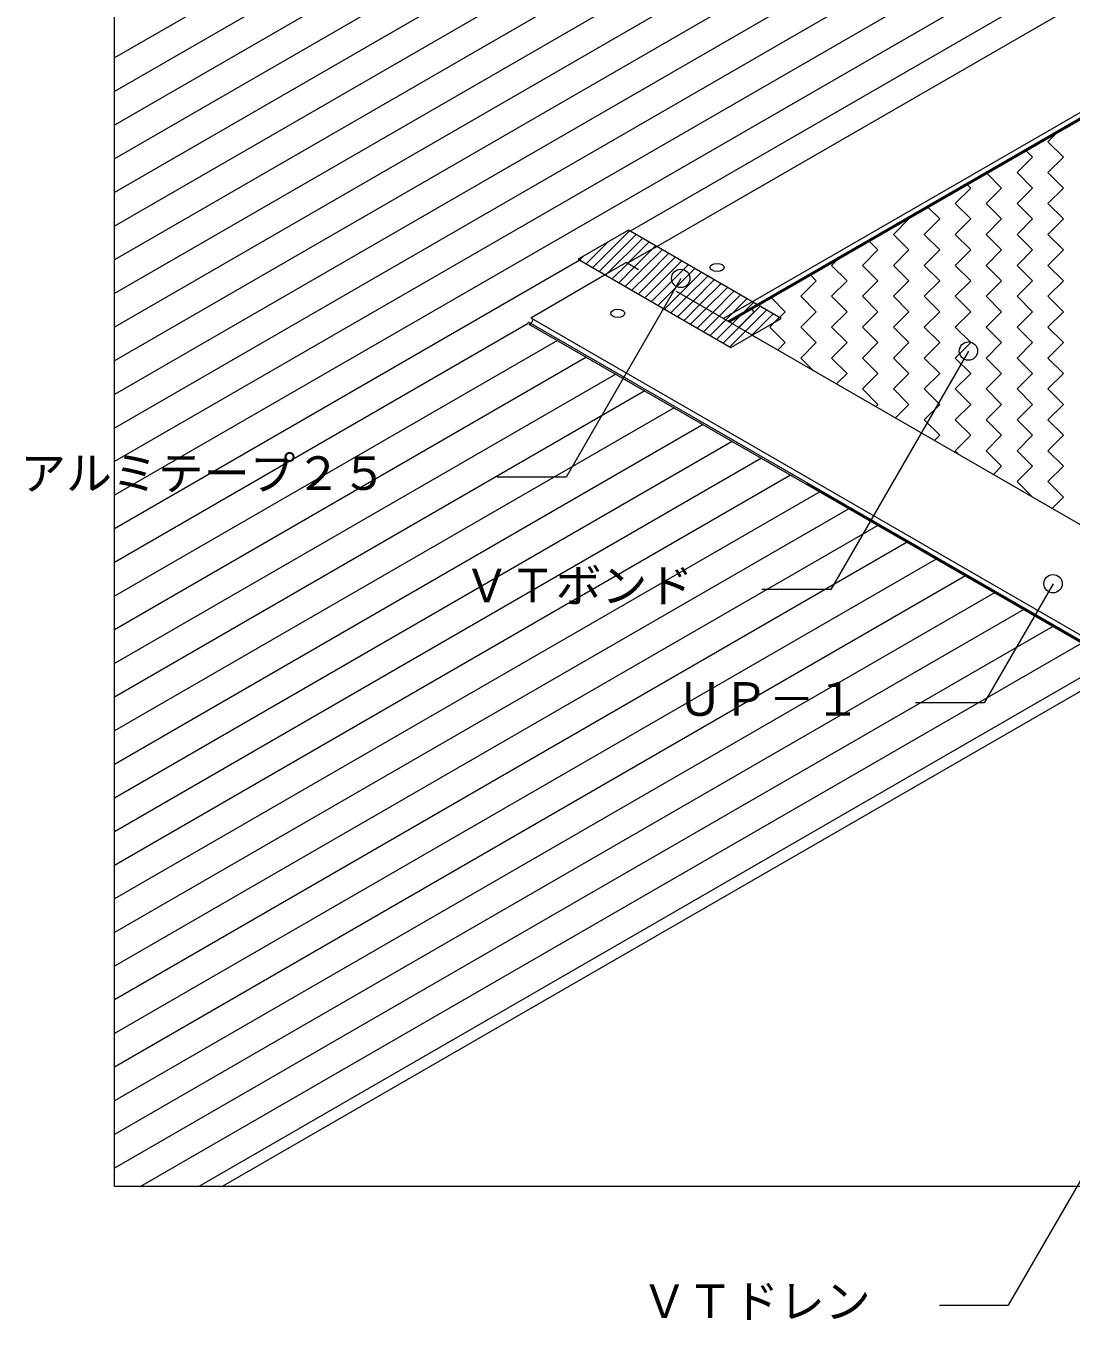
# Model space of a CAD drawing. Units: millimetres, scale not verified. Extents: x -1380 to 1380, y -955 to 955.
# Drawn here: x -739 to -283, y -498 to 66 of the extents above; entities that cross this region are included whole.
import ezdxf
from ezdxf.enums import TextEntityAlignment as Align

# ---------------------------------------------------------------- set-up
doc = ezdxf.new("R2010")
doc.units = ezdxf.units.MM
doc.header["$LTSCALE"] = 3
doc.linetypes.add('USER1', pattern=[19.05, 12.7, -6.35])
for name, color, linetype, lineweight in [('0-0_0', 7, 'Continuous', 18), ('0-4_BOUSUI', 1, 'Continuous', 18), ('0-5_MOJI', 7, 'Continuous', 18), ('0-6_HATCH', 9, 'Continuous', 18), ('0-8_KANAMONO', 4, 'Continuous', 18)]:
    doc.layers.add(name, color=color, linetype=linetype, lineweight=lineweight)
doc.styles.add('ＭＳ ゴシック', font='')
doc.styles.get('ＭＳ ゴシック').set_extended_font_data('MS Gothic')

msp = doc.modelspace()

# ---------------------------------------------------------------- linework, layer by layer
at = {"layer": '0-0_0', "lineweight": 9}
msp.add_lwpolyline([(-700, 320), (700, 320), (700, -440), (-700, -440)], close=True, dxfattribs=at)
at = {"layer": '0-4_BOUSUI'}
msp.add_line((-259.808, -213), (-652.983, -440), dxfattribs=at)
msp.add_lwpolyline([(-497.898, -35.767), (-431.305, -74.214), (-409.404, -61.57), (-475.997, -23.123)], close=True, dxfattribs=at)
at = {"layer": '0-5_MOJI'}
for p, q in [((-453.156, -44.092), (-503.156, -130.694)), ((-327.758, -75.76), (-387.758, -179.683)), ((-85.396, -102.002), (-310.396, -491.713)), ((-503.156, -130.694), (-533.156, -130.694)), ((-387.758, -179.683), (-417.758, -179.683)), ((-290.892, -177.174), (-320.892, -229.135)), ((-320.892, -229.135), (-350.892, -229.135)), ((-340.396, -491.713), (-310.396, -491.713))]:
    msp.add_line(p, q, dxfattribs=at)
for centre in [(-453.156, -44.092), (-327.758, -75.76), (-290.892, -177.174)]:
    msp.add_circle(centre, 4, dxfattribs=at)
at = {"layer": '0-6_HATCH'}
for p, q in [((94.361, 320), (-700, -138.624)), ((68.961, 320), (-700, -123.96)), ((43.561, 320), (-700, -109.295)), ((18.161, 320), (-700, -94.63)), ((-7.239, 320), (-700, -79.966)), ((-32.639, 320), (-700, -65.301)), ((-58.039, 320), (-700, -50.636)), ((-83.439, 320), (-700, -35.971)), ((-108.839, 320), (-700, -21.307)), ((-134.239, 320), (-700, -6.642)), ((-159.639, 320), (-700, 8.023)), ((-185.039, 320), (-700, 22.687)), ((-210.439, 320), (-700, 37.352)), ((-235.839, 320), (-700, 52.017)), ((119.761, 320), (-475.271, -23.542)), ((-293.129, 15.493), (-289.647, 18.975)), ((-299.864, 8.758), (-302.601, 11.496)), ((-286.393, 8.758), (-293.129, 15.493)), ((-306.599, 2.023), (-299.864, 8.758)), ((-293.129, 2.023), (-286.393, 8.758)), ((-313.334, -4.712), (-319.681, 1.635)), ((-299.864, -4.712), (-306.599, 2.023)), ((-286.393, -4.712), (-293.129, 2.023)), ((-333.54, -11.447), (-326.805, -4.712)), ((-326.805, -4.712), (-328.221, -3.296)), ((-320.069, -11.447), (-313.334, -4.712)), ((-306.599, -11.447), (-299.864, -4.712)), ((-293.129, -11.447), (-286.393, -4.712)), ((-340.275, -18.182), (-345.301, -13.157)), ((-326.805, -18.182), (-333.54, -11.447)), ((-313.334, -18.182), (-320.069, -11.447)), ((-299.864, -18.182), (-306.599, -11.447)), ((-286.393, -18.182), (-293.129, -11.447)), ((-360.481, -24.918), (-353.745, -18.182)), ((-353.745, -18.182), (-353.841, -18.087)), ((-347.01, -24.918), (-340.275, -18.182)), ((-333.54, -24.918), (-326.805, -18.182)), ((-320.069, -24.918), (-313.334, -18.182)), ((-306.599, -24.918), (-299.864, -18.182)), ((-293.129, -24.918), (-286.393, -18.182)), ((-491.589, -39.41), (-475.556, -23.377)), ((-488.742, -41.053), (-472.71, -25.02)), ((-367.216, -31.653), (-370.921, -27.948)), ((-353.745, -31.653), (-360.481, -24.918)), ((-340.275, -31.653), (-347.01, -24.918)), ((-326.805, -31.653), (-333.54, -24.918)), ((-313.334, -31.653), (-320.069, -24.918)), ((-299.864, -31.653), (-306.599, -24.918)), ((-286.393, -31.653), (-293.129, -24.918)), ((-494.435, -37.766), (-484.977, -28.308)), ((-476.072, -37.364), (-467.016, -28.307)), ((-473.403, -39.184), (-465.449, -31.23)), ((-465.449, -31.23), (-464.17, -29.951)), ((-373.951, -38.388), (-367.216, -31.653)), ((-360.481, -38.388), (-353.745, -31.653)), ((-347.01, -38.388), (-340.275, -31.653)), ((-333.54, -38.388), (-326.805, -31.653)), ((-320.069, -38.388), (-313.334, -31.653)), ((-306.599, -38.388), (-299.864, -31.653)), ((-293.129, -38.388), (-286.393, -31.653)), ((-497.172, -36.186), (-700, -153.289)), ((-497.282, -36.123), (-495.601, -34.441)), ((-483.049, -44.34), (-476.249, -37.54)), ((-480.202, -45.984), (-473.403, -39.184)), ((-476.249, -37.54), (-476.072, -37.364)), ((-387.421, -38.388), (-385.261, -36.227)), ((-380.686, -45.123), (-387.421, -38.388)), ((-367.216, -45.123), (-373.951, -38.388)), ((-353.745, -45.123), (-360.481, -38.388)), ((-340.275, -45.123), (-347.01, -38.388)), ((-326.805, -45.123), (-333.54, -38.388)), ((-313.334, -45.123), (-320.069, -38.388)), ((-299.864, -45.123), (-306.599, -38.388)), ((-286.393, -45.123), (-293.129, -38.388)), ((-400.892, -51.858), (-394.157, -45.123)), ((-394.157, -45.123), (-396.54, -42.74)), ((-387.421, -51.858), (-380.686, -45.123)), ((-373.951, -51.858), (-367.216, -45.123)), ((-360.481, -51.858), (-353.745, -45.123)), ((-347.01, -51.858), (-340.275, -45.123)), ((-333.54, -51.858), (-326.805, -45.123)), ((-320.069, -51.858), (-313.334, -45.123)), ((-306.599, -51.858), (-299.864, -45.123)), ((-293.129, -51.858), (-286.393, -45.123)), ((-430.515, -59.158), (-424.317, -52.96)), ((-425.57, -58.703), (-421.47, -54.603)), ((-407.627, -58.594), (-413.62, -52.601)), ((-394.157, -58.594), (-400.892, -51.858)), ((-380.686, -58.594), (-387.421, -51.858)), ((-367.216, -58.594), (-373.951, -51.858)), ((-353.745, -58.594), (-360.481, -51.858)), ((-340.275, -58.594), (-347.01, -51.858)), ((-326.805, -58.594), (-333.54, -51.858)), ((-313.334, -58.594), (-320.069, -51.858)), ((-299.864, -58.594), (-306.599, -51.858)), ((-286.393, -58.594), (-293.129, -51.858)), ((-433.55, -62.193), (-430.515, -59.158)), ((-430.703, -63.836), (-427.456, -60.589)), ((-427.832, -65.329), (-421.097, -58.594)), ((-427.456, -60.589), (-426.279, -59.413)), ((-426.279, -59.413), (-425.57, -58.703)), ((-421.097, -58.594), (-422.16, -57.531)), ((-412.24, -63.207), (-407.627, -58.594)), ((-411.94, -63.033), (-410.084, -61.177)), ((-400.892, -65.329), (-394.157, -58.594)), ((-387.421, -65.329), (-380.686, -58.594)), ((-373.951, -65.329), (-367.216, -58.594)), ((-360.481, -65.329), (-353.745, -58.594)), ((-347.01, -65.329), (-340.275, -58.594)), ((-333.54, -65.329), (-326.805, -58.594)), ((-320.069, -65.329), (-313.334, -58.594)), ((-306.599, -65.329), (-299.864, -58.594)), ((-293.129, -65.329), (-286.393, -58.594)), ((-519.605, -63.803), (-700, -167.954)), ((-440.35, -68.993), (-433.55, -62.193)), ((-437.503, -70.636), (-430.703, -63.836)), ((-427.442, -65.719), (-427.832, -65.329)), ((-414.362, -65.329), (-412.24, -63.207)), ((-407.627, -72.064), (-414.362, -65.329)), ((-394.157, -72.064), (-400.892, -65.329)), ((-380.686, -72.064), (-387.421, -65.329)), ((-367.216, -72.064), (-373.951, -65.329)), ((-353.745, -72.064), (-360.481, -65.329)), ((-340.275, -72.064), (-347.01, -65.329)), ((-326.805, -72.064), (-333.54, -65.329)), ((-313.334, -72.064), (-320.069, -65.329)), ((-299.864, -72.064), (-306.599, -65.329)), ((-286.393, -72.064), (-293.129, -65.329)), ((-506.905, -71.135), (-700, -182.618)), ((-410.857, -75.294), (-407.627, -72.064)), ((-400.892, -78.799), (-394.157, -72.064)), ((-387.421, -78.799), (-380.686, -72.064)), ((-373.951, -78.799), (-367.216, -72.064)), ((-360.481, -78.799), (-353.745, -72.064)), ((-347.01, -78.799), (-340.275, -72.064)), ((-333.54, -78.799), (-326.805, -72.064)), ((-320.069, -78.799), (-313.334, -72.064)), ((-306.599, -78.799), (-299.864, -72.064)), ((-293.129, -78.799), (-286.393, -72.064)), ((-494.205, -78.468), (-700, -197.283)), ((-395.571, -84.12), (-400.892, -78.799)), ((-380.686, -85.534), (-387.421, -78.799)), ((-367.216, -85.534), (-373.951, -78.799)), ((-353.745, -85.534), (-360.481, -78.799)), ((-340.275, -85.534), (-347.01, -78.799)), ((-326.805, -85.534), (-333.54, -78.799)), ((-313.334, -85.534), (-320.069, -78.799)), ((-299.864, -85.534), (-306.599, -78.799)), ((-286.393, -85.534), (-293.129, -78.799)), ((-481.505, -85.8), (-700, -211.948)), ((-385.238, -90.086), (-380.686, -85.534)), ((-373.951, -92.27), (-367.216, -85.534)), ((-360.481, -92.27), (-353.745, -85.534)), ((-347.01, -92.27), (-340.275, -85.534)), ((-333.54, -92.27), (-326.805, -85.534)), ((-320.069, -92.27), (-313.334, -85.534)), ((-306.599, -92.27), (-299.864, -85.534)), ((-293.129, -92.27), (-286.393, -85.534)), ((-468.805, -93.132), (-700, -226.613)), ((-367.216, -99.005), (-373.951, -92.27)), ((-353.745, -99.005), (-360.481, -92.27)), ((-340.275, -99.005), (-347.01, -92.27)), ((-326.805, -99.005), (-333.54, -92.27)), ((-313.334, -99.005), (-320.069, -92.27)), ((-299.864, -99.005), (-306.599, -92.27)), ((-286.393, -99.005), (-293.129, -92.27)), ((-456.105, -100.465), (-700, -241.277)), ((-368.158, -99.947), (-367.216, -99.005)), ((-359.618, -104.877), (-353.745, -99.005)), ((-347.01, -105.74), (-340.275, -99.005)), ((-333.54, -105.74), (-326.805, -99.005)), ((-320.069, -105.74), (-313.334, -99.005)), ((-306.599, -105.74), (-299.864, -99.005)), ((-293.129, -105.74), (-286.393, -99.005)), ((-340.275, -112.475), (-347.01, -105.74)), ((-326.805, -112.475), (-333.54, -105.74)), ((-313.334, -112.475), (-320.069, -105.74)), ((-299.864, -112.475), (-306.599, -105.74)), ((-286.393, -112.475), (-293.129, -105.74)), ((-443.405, -107.797), (-700, -255.942)), ((-342.538, -114.738), (-340.275, -112.475)), ((-333.54, -119.21), (-326.805, -112.475)), ((-320.069, -119.21), (-313.334, -112.475)), ((-306.599, -119.21), (-299.864, -112.475)), ((-293.129, -119.21), (-286.393, -112.475)), ((-430.705, -115.129), (-700, -270.607)), ((-418.005, -122.462), (-700, -285.271)), ((-331.828, -120.922), (-333.54, -119.21)), ((-313.334, -125.946), (-320.069, -119.21)), ((-299.864, -125.946), (-306.599, -119.21)), ((-286.393, -125.946), (-293.129, -119.21)), ((-316.919, -129.53), (-313.334, -125.946)), ((-306.599, -132.681), (-299.864, -125.946)), ((-293.129, -132.681), (-286.393, -125.946)), ((-405.305, -129.794), (-700, -299.936)), ((-299.957, -139.323), (-306.599, -132.681)), ((-286.393, -139.416), (-293.129, -132.681)), ((-392.605, -137.126), (-700, -314.601)), ((-291.299, -144.321), (-286.393, -139.416)), ((-379.905, -144.459), (-700, -329.265)), ((-367.205, -151.791), (-700, -343.93)), ((-354.505, -159.123), (-700, -358.595)), ((-341.805, -166.456), (-700, -373.26)), ((-329.105, -173.788), (-700, -387.924)), ((-316.405, -181.12), (-700, -402.589)), ((-303.705, -188.453), (-700, -417.254)), ((-291.005, -195.785), (-700, -431.918)), ((-278.305, -203.117), (-688.598, -440)), ((-265.605, -210.45), (-663.198, -440))]:
    msp.add_line(p, q, dxfattribs=at)
for points in [[(-485.896, -42.697), (-485.033, -41.834), (-469.863, -26.664)], [(-477.356, -47.627), (-470.556, -40.827), (-461.323, -31.594)], [(-474.509, -49.271), (-467.709, -42.471), (-458.476, -33.238)], [(-471.662, -50.914), (-464.863, -44.114), (-455.63, -34.881)], [(-468.816, -52.558), (-462.016, -45.758), (-452.783, -36.525)], [(-465.969, -54.201), (-459.17, -47.401), (-449.937, -38.168)], [(-463.123, -55.845), (-456.323, -49.045), (-447.09, -39.812)], [(-460.276, -57.488), (-453.476, -50.688), (-444.243, -41.455)], [(-457.429, -59.132), (-450.63, -52.332), (-441.397, -43.099)], [(-454.583, -60.775), (-447.783, -53.975), (-438.55, -44.742)], [(-451.736, -62.419), (-444.936, -55.619), (-435.703, -46.386)], [(-448.889, -64.062), (-442.09, -57.262), (-432.857, -48.029)], [(-446.043, -65.706), (-439.243, -58.906), (-430.01, -49.673)], [(-443.196, -67.349), (-436.397, -60.549), (-427.164, -51.316)], [(-434.656, -72.28), (-427.857, -65.48), (-418.624, -56.247)], [(-431.81, -73.923), (-425.01, -67.123), (-415.777, -57.89)], [(-422.564, -69.167), (-422.163, -68.767), (-412.93, -59.534)]]:
    msp.add_lwpolyline(points, dxfattribs=at)
at = {"layer": '0-8_KANAMONO'}
for p, q in [((-464.568, -30.721), (-259.503, 87.673)), ((-434.661, -61.552), (-217.546, 63.8)), ((-432.582, -62.752), (-216.211, 62.171)), ((-432.322, -62.902), (-216.044, 61.967)), ((-420.146, -56.368), (-215.767, 61.63)), ((-518.576, -61.2), (-485.345, -42.014)), ((-518.576, -61.2), (1.039, -361.2)), ((-519.615, -63), (0, -363)), ((-519.615, -63), (-519.615, -63.3)), ((-519.311, -63.973), (0.304, -363.973)), ((-422.017, -68.851), (42.997, -337.327)), ((-398.372, -133.3), (-43.301, -338.3))]:
    msp.add_line(p, q, dxfattribs=at)
at = {"layer": '0-8_KANAMONO', "linetype": 'USER1'}
for p, q in [((-464.568, -30.721), (-476.314, -37.503)), ((-485.345, -42.014), (-476.923, -37.152)), ((-422.017, -68.851), (-476.923, -37.152)), ((-420.146, -56.368), (-431.892, -63.15))]:
    msp.add_line(p, q, dxfattribs=at)
at = {"layer": '0-8_KANAMONO'}
for centre, major_axis in [((-437.343, -39.3), (-3.062, 0)), ((-480.644, -59.3), (3.062, 0))]:
    msp.add_ellipse(centre, major_axis=major_axis, ratio=0.57735, dxfattribs=at)
for centre, start_param, end_param in [((-518.576, -62.4), 3.9269908, 5.4977871), ((-518.576, -62.7), 3.1415927, 3.9269908)]:
    msp.add_ellipse(centre, major_axis=(0.735, 1.273), ratio=0.57735, start_param=start_param, end_param=end_param, dxfattribs=at)

# ---------------------------------------------------------------- texts
at = {"layer": '0-5_MOJI', "style": 'ＭＳ ゴシック'}
for s, p in [('アルミテープ２５', (-741.074, -140.694)), ('ＶＴボンド', (-547.707, -189.683)), ('ＵＰ－１', (-454.851, -239.135)), ('ＶＴドレン', (-470.346, -501.713))]:
    msp.add_text(s, height=14.66, dxfattribs=at).set_placement(p, align=Align.BOTTOM_LEFT)

doc.saveas('drawing.dxf')
